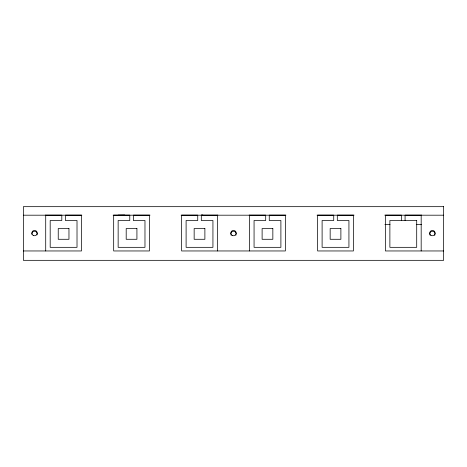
<?xml version="1.0" encoding="UTF-8"?>
<svg xmlns="http://www.w3.org/2000/svg" width="467" height="467" viewBox="0 0 467 467"><rect width="100%" height="100%" fill="white"/><g stroke="black" fill="none" stroke-linecap="round" stroke-linejoin="round"><path stroke-width="0.7" d="M201.37 215.077L202.83 215.053M118.145 215.141L124.707 215.053M45.281 215.141L61.807 215.141L61.807 220.506L50.185 220.506L50.185 247.329L77.014 247.329L77.014 220.506L65.386 220.506L65.386 215.141L81.842 215.141M113.131 215.141L129.773 215.141L129.773 220.506L118.145 220.506L118.145 247.329L144.974 247.329L144.974 220.506L133.346 220.506L133.346 215.141L150.024 215.141M181.091 215.141L197.734 215.141L197.734 220.506L186.105 220.506L186.105 247.329L212.934 247.329L212.934 220.506L201.306 220.506L201.306 215.141L217.873 215.141M249.127 215.141L265.694 215.141L265.694 220.506L254.066 220.506L254.066 247.329L280.895 247.329L280.895 220.506L269.266 220.506L269.266 215.141L285.927 215.141M317.046 215.141L333.73 215.141L333.73 220.506L322.107 220.506L322.107 247.329L348.931 247.329L348.931 220.506L337.308 220.506L337.308 215.141L354.085 215.141M384.726 215.141L401.503 215.141L401.503 220.506M421.695 215.141L405.082 215.141L405.082 220.506M23.35 215.194L81.486 215.194L81.486 250.96L23.35 250.96M443.65 215.194L385.409 215.194L385.409 250.96L443.65 250.96M384.89 224.382L390.033 224.382M416.266 224.382L421.567 224.382M421.176 215.194L421.176 250.96M249.594 215.194L249.594 250.96M217.406 215.194L217.406 250.96M45.713 215.194L45.713 250.96M31.884 234.335A2.685 2.685 0 0 1 34.815 231.247A2.685 2.685 0 0 1 37.033 234.883M236.092 234.609A2.685 2.685 0 0 1 235.823 235.257M231.177 235.257A2.685 2.685 0 0 1 230.908 234.609M230.815 233.914A2.685 2.685 0 0 1 233.5 231.235A2.685 2.685 0 0 1 236.185 233.914M434.964 234.749A2.685 2.685 0 0 1 434.66 235.38M430.019 235.135A2.685 2.685 0 0 1 431.858 231.293A2.685 2.685 0 0 1 435.092 234.06M443.65 206.671L23.35 206.671L23.35 260.329L443.65 260.329L443.65 206.671M149.446 215.194L113.674 215.194L113.674 250.96L149.446 250.96L149.446 215.194M285.366 215.194L181.634 215.194L181.634 250.96L285.366 250.96L285.366 215.194M353.402 215.194L317.636 215.194L317.636 250.96L353.402 250.96L353.402 215.194M416.704 220.506L389.881 220.506L389.881 247.329L416.704 247.329L416.704 220.506M68.964 228.55L58.235 228.55L58.235 239.285L68.964 239.285L68.964 228.55M136.924 228.55L126.195 228.55L126.195 239.285L136.924 239.285L136.924 228.55M204.885 228.55L194.155 228.55L194.155 239.285L204.885 239.285L204.885 228.55M272.845 228.55L262.115 228.55L262.115 239.285L272.845 239.285L272.845 228.55M340.887 228.55L330.157 228.55L330.157 239.285L340.887 239.285L340.887 228.55M430.878 235.275A2.685 2.685 0 0 0 435.086 233.307A2.685 2.685 0 0 0 431.274 230.645A2.685 2.685 0 0 0 430.878 235.275M232.163 235.397A2.685 2.685 0 0 0 236.185 233.08A2.685 2.685 0 0 0 232.163 230.751A2.685 2.685 0 0 0 232.163 235.397M33.192 235.397A2.685 2.685 0 0 0 37.214 233.074A2.685 2.685 0 0 0 33.192 230.751A2.685 2.685 0 0 0 33.192 235.397"/></g></svg>
